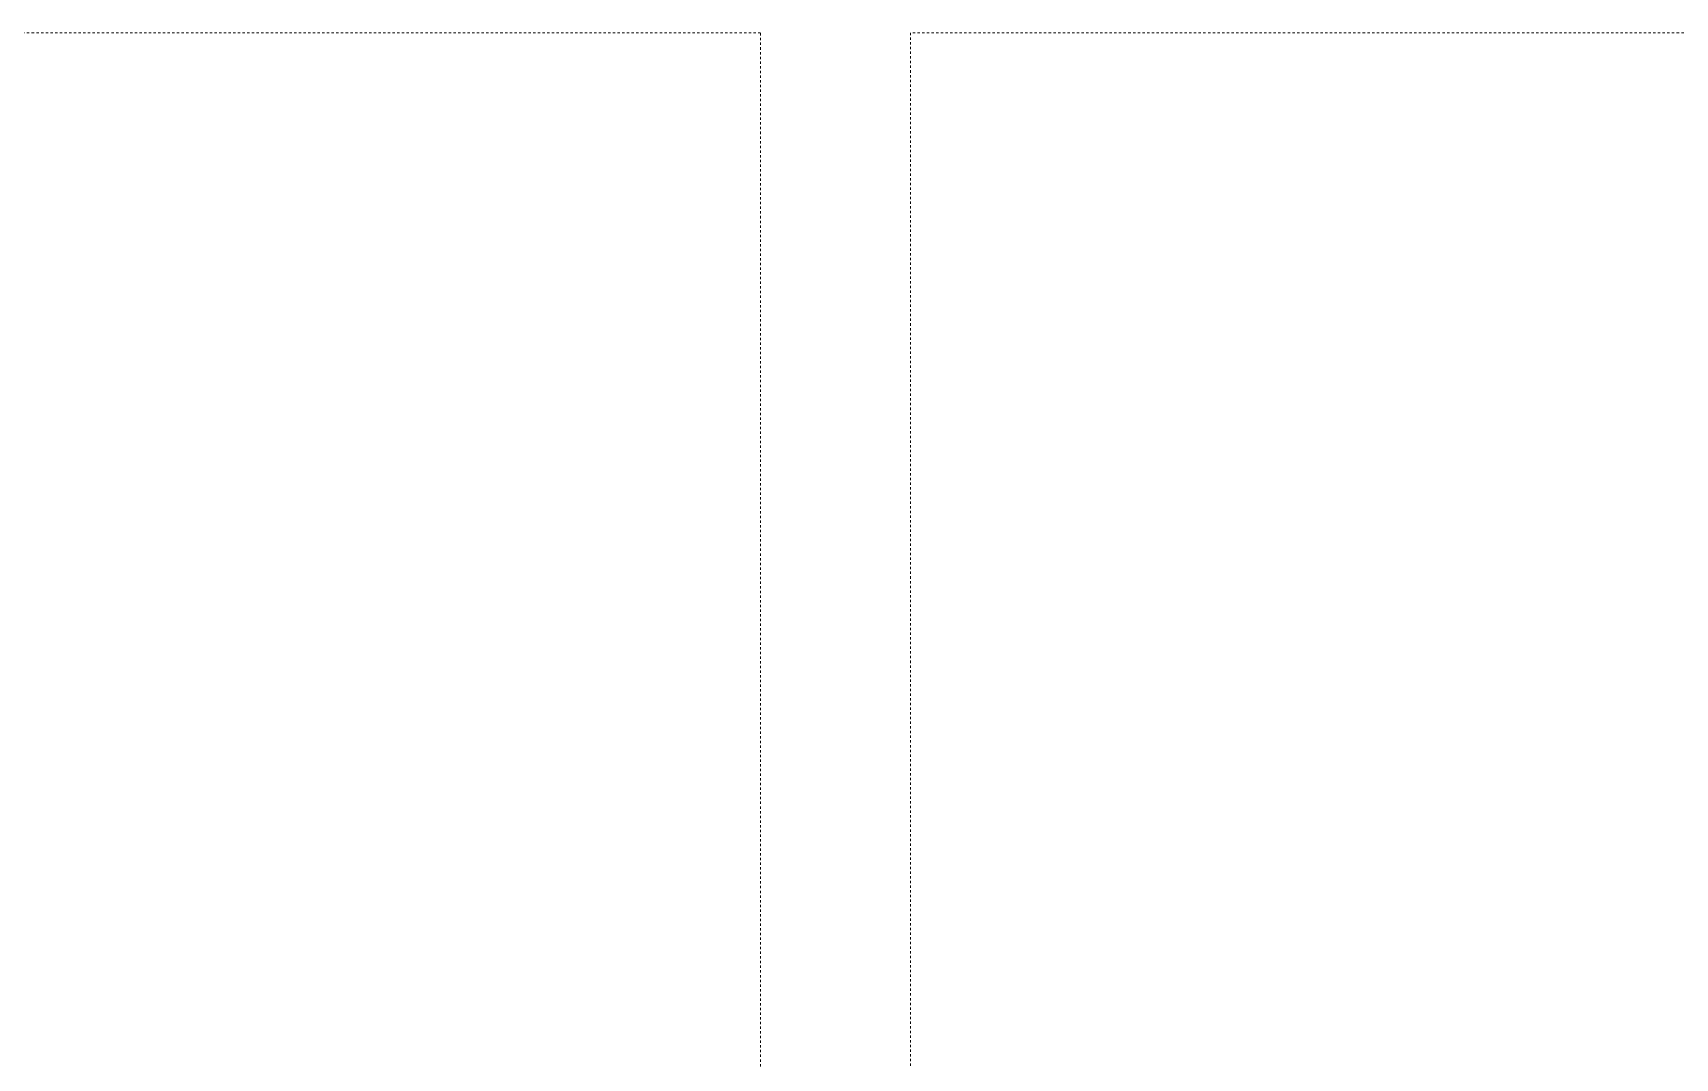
# Model space of a CAD drawing. Header units: inches. Extents: x -1551 to 2054, y 9767 to 12269.
# Drawn here: x 767.6 to 855.2, y 11326.2 to 11380.9 of the extents above; entities that cross this region are included whole.
import ezdxf

# ---------------------------------------------------------------- set-up
doc = ezdxf.new("R2010")
doc.units = ezdxf.units.IN
doc.header["$MEASUREMENT"] = 0
doc.linetypes.add('Dash', pattern=[0.25, 0.125, -0.125])
for name, color, linetype, lineweight in [('0-1', 7, 'Continuous', 5), ('0-2', 7, 'Continuous', 9), ('A-DOOR-HDLN-1', 5, 'Dash', 9)]:
    doc.layers.add(name, color=color, linetype=linetype, lineweight=lineweight)

# ---------------------------------------------------------------- blocks, each defined once
blk = doc.blocks.new('GLASS GARAGE DOOR B - DOOR AT COMMUNITY ROOM-3205847-KEY PLAN - 1ST FLOOR')
at = {"layer": 'A-DOOR-HDLN-1'}
for p, q in [((129, 102.522), (3, 102.522)), ((3, 102.522), (3, 6.874)), ((129, 6.874), (129, 102.522))]:
    blk.add_line(p, q, dxfattribs=at)
blk = doc.blocks.new('CTR - 1st Phase - Shell_rvt-1-KEY PLAN - 1ST FLOOR')
at = {"layer": '0-2'}
for p in [(-3287.324, 11278.392), (-3153.324, 11278.392)]:
    blk.add_blockref('GLASS GARAGE DOOR B - DOOR AT COMMUNITY ROOM-3205847-KEY PLAN - 1ST FLOOR', p, dxfattribs=at)

msp = doc.modelspace()

# ---------------------------------------------------------------- block references
at = {"layer": '0-1'}
msp.add_blockref('CTR - 1st Phase - Shell_rvt-1-KEY PLAN - 1ST FLOOR', (3964.779, 0), dxfattribs=at)

doc.saveas('drawing.dxf')
